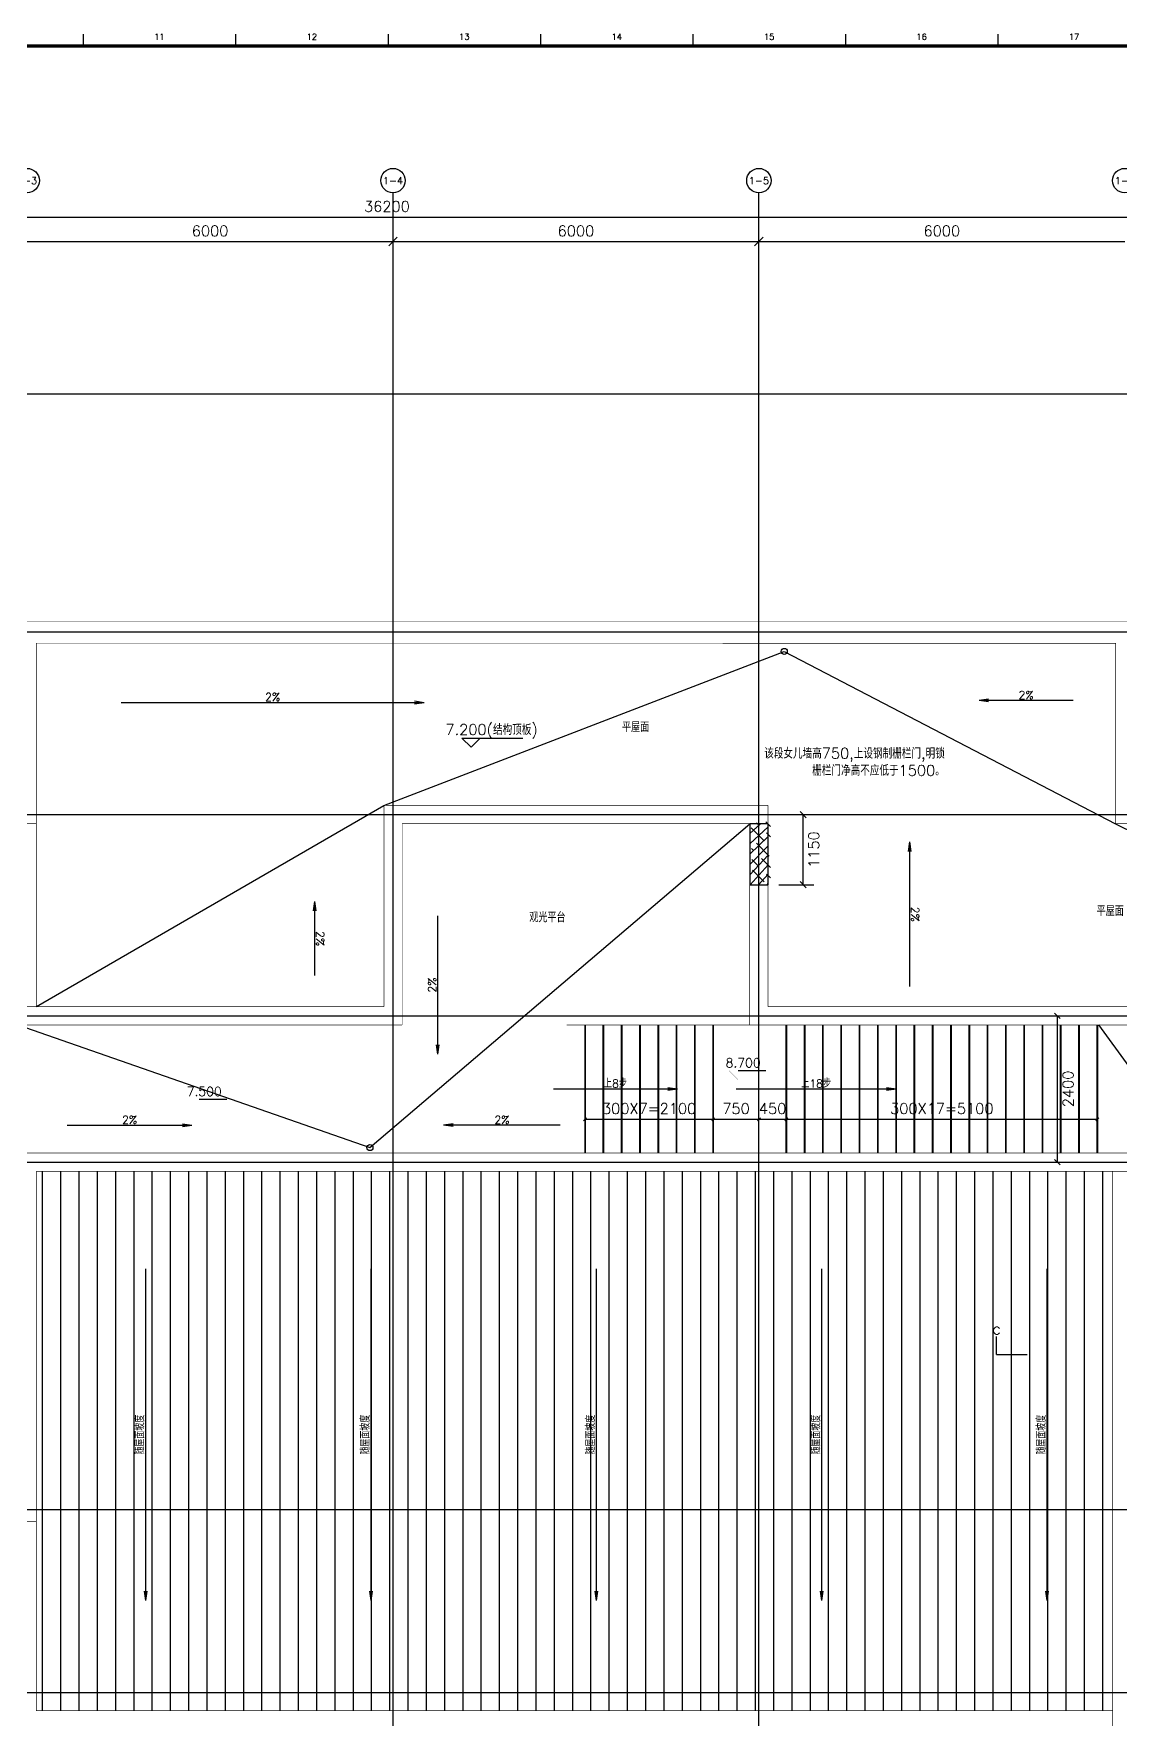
# Model space of a CAD drawing. Header units: inches. Extents: x 0 to 508000, y 0 to 738838.
# Drawn here: x 466539 to 484358, y 212441 to 240090 of the extents above; entities that cross this region are included whole.
import ezdxf
from ezdxf.enums import TextEntityAlignment as Align
from ezdxf.lldxf.tags import DXFTag

# ---------------------------------------------------------------- set-up
doc = ezdxf.new("R2010")
doc.units = ezdxf.units.IN
doc.header["$LTSCALE"] = 1000
doc.header["$MEASUREMENT"] = 0
doc.layers.get('0').update_dxf_attribs({"true_color": 0xffffff})
for name, color, linetype, true_color in [('AXIS', 3, 'Continuous', 0x00ff00), ('DIM_ELEV', 3, 'Continuous', 0x00ff00), ('DIM_LEAD', 3, 'Continuous', 0x00ff00), ('DIM_SYMB', 3, 'Continuous', 0x00ff00), ('DOTE', 1, 'DOTE', 0xff0000), ('PUB_DIM', 3, 'Continuous', 0x00ff00), ('PUB_TEXT', 7, 'Continuous', 0xffffff), ('TK', 7, 'Continuous', 0xffffff), ('ZG-图框层', 4, 'Continuous', 0x00ffff)]:
    doc.layers.add(name, color=color, linetype=linetype, true_color=true_color)
doc.styles.add('ISOCP', font='txt.shx', dxfattribs={"height": 0.2, "bigfont": 'gbcbig.shx'})
doc.styles.add('TXTSTY_ANONYMOUS', font='txt.shx', dxfattribs={"height": 0.2, "bigfont": 'gbcbig.shx'})
tags = doc.linetypes.add('DOTE', pattern=[2.4200000000000004, 2, -0.2, 0.02, -0.2]).pattern_tags.tags
tags[10:11] = [DXFTag(74, 4), DXFTag(75, 0), DXFTag(340, '0'), DXFTag(46, 0.0), DXFTag(50, 0.0), DXFTag(44, 0.0), DXFTag(45, 0.0)]
tags[8:9] = [DXFTag(74, 4), DXFTag(75, 0), DXFTag(340, '0'), DXFTag(46, 0.0), DXFTag(50, 0.0), DXFTag(44, 0.0), DXFTag(45, 0.0)]
tags[6:7] = [DXFTag(74, 4), DXFTag(75, 0), DXFTag(340, '0'), DXFTag(46, 0.0), DXFTag(50, 0.0), DXFTag(44, 0.0), DXFTag(45, 0.0)]
tags[4:5] = [DXFTag(74, 4), DXFTag(75, 0), DXFTag(340, '0'), DXFTag(46, 0.0), DXFTag(50, 0.0), DXFTag(44, 0.0), DXFTag(45, 0.0)]

# ---------------------------------------------------------------- blocks, each defined once
blk = doc.blocks.new('DAnoyomous15212')
at = {"layer": 'DIM_ELEV', "lineweight": -3}
blk.add_line((469251.0676335096, 222612.3587386608), (469706.6602420807, 222612.3587386608), dxfattribs=at)
at = {"layer": 'DIM_ELEV', "lineweight": -3, "const_width": 1}
blk.add_lwpolyline([(469101.0676335096, 222612.3587386608), (469401.0676335096, 222612.3587386608), (469251.0676335096, 222462.3587386608)], close=True, dxfattribs=at)
at = {"layer": 'DIM_ELEV', "color": 7, "true_color": 0xffffff, "style": 'TXTSTY_ANONYMOUS'}
blk.add_text('7.500', height=148.75, dxfattribs=at).set_placement((469621.6926335096, 222664.8587386608), align=Align.RIGHT)
blk = doc.blocks.new('DAnoyomous15259')
at = {"layer": 'DIM_SYMB', "lineweight": -3}
for p in [(478059.4012269974, 222781.2972284555), (480524.9395713806, 222803.2752690315), (480524.9395713806, 222759.3191878796)]:
    blk.add_line(p, (480680.8985908031, 222781.2972284555), dxfattribs=at)
at = {"layer": 'DIM_SYMB', "color": 7, "true_color": 0xffffff, "style": 'TXTSTY_ANONYMOUS'}
blk.add_text('上18步', height=131.25, dxfattribs=at).set_placement((479370.1499089003, 222868.7972284555), align=Align.MIDDLE_CENTER)
blk = doc.blocks.new('DAnoyomous15291')
at = {"layer": 'PUB_DIM', "lineweight": -3}
for p, q in [((482999.5893758535, 223981.2972284555), (483500.2513848543, 223981.2972284555)), ((483280.9986971617, 224025.5499161482), (483369.504072547, 223937.0445407629)), ((483325.2513848543, 221581.2972284555), (483325.2513848543, 223981.2972284555)), ((482999.5893758535, 221581.2972284555), (483500.2513848543, 221581.2972284555)), ((483280.9986971617, 221625.5499161482), (483369.504072547, 221537.0445407629))]:
    blk.add_line(p, q, dxfattribs=at)
at = {"layer": 'PUB_DIM', "color": 7, "true_color": 0xffffff, "style": 'TXTSTY_ANONYMOUS'}
blk.add_text('2400', height=175, rotation=90.00000250447816, dxfattribs=at).set_placement((483500.2513848543, 222781.2972284555), align=Align.MIDDLE_CENTER)
blk = doc.blocks.new('DAnoyomous15330')
at = {"layer": 'PUB_DIM', "lineweight": -3}
for p, q in [((478755.8985908031, 227281.2972284555), (479331.5586496592, 227281.2972284555)), ((479105.6770082712, 227332.1788698435), (479207.4402910471, 227230.4155870676)), ((479156.5586496592, 226131.2972284555), (479156.5586496592, 227281.2972284555)), ((479105.6770082712, 226182.1788698435), (479207.4402910471, 226080.4155870676)), ((478755.8985908031, 226131.2972284555), (479331.5586496592, 226131.2972284555))]:
    blk.add_line(p, q, dxfattribs=at)
at = {"layer": 'PUB_DIM', "color": 7, "true_color": 0xffffff, "style": 'TXTSTY_ANONYMOUS'}
blk.add_text('1150', height=175, rotation=90.00000250447816, dxfattribs=at).set_placement((479331.5586496592, 226706.2972284555), align=Align.MIDDLE_CENTER)
blk = doc.blocks.new('DAnoyomous15333')
at = {"layer": 'DIM_LEAD', "color": 7, "true_color": 0xffffff, "style": 'TXTSTY_ANONYMOUS'}
blk.add_text('该段女儿墙高750,上设钢制栅栏门,明锁', height=175, dxfattribs=at).set_placement((481480.0666974783, 228198.8818054199), align=Align.RIGHT)
blk.add_text('栅栏门净高不应低于1500。', height=175, dxfattribs=at).set_placement((481480.0666974783, 228093.8818054199), align=Align.TOP_RIGHT)
blk = doc.blocks.new('DAnoyomous15387')
at = {"layer": 'DIM_SYMB', "lineweight": -3}
for p in [(480882.7233073711, 226675.8849520683), (480904.7013479471, 224458.6163153648), (480926.6793885231, 226675.8849520683)]:
    blk.add_line(p, (480904.7013479471, 226831.8439714909), dxfattribs=at)
at = {"layer": 'DIM_SYMB', "color": 7, "true_color": 0xffffff, "style": 'TXTSTY_ANONYMOUS'}
blk.add_text('2%', height=131.25, rotation=270.0000006832453, dxfattribs=at).set_placement((480992.2013479471, 225645.2301434278), align=Align.MIDDLE_CENTER)
blk = doc.blocks.new('DAnoyomous15397')
at = {"layer": 'DIM_SYMB', "lineweight": -3}
for p in [(482197.5971528292, 229175.9287525415), (483583.3732237816, 229153.9507119656), (482197.5971528292, 229131.9726713896)]:
    blk.add_line(p, (482041.6381334066, 229153.9507119656), dxfattribs=at)
at = {"layer": 'DIM_SYMB', "color": 7, "true_color": 0xffffff, "style": 'TXTSTY_ANONYMOUS'}
blk.add_text('2%', height=131.25, dxfattribs=at).set_placement((482812.5056785345, 229241.4507119656), align=Align.MIDDLE_CENTER)
blk = doc.blocks.new('DAnoyomous15402')
at = {"layer": 'DIM_SYMB', "lineweight": -3}
for p in [(467974.4991377592, 229122.5478636026), (472783.2878732681, 229144.5259041786), (472783.2878732681, 229100.5698230267)]:
    blk.add_line(p, (472939.2468926907, 229122.5478636026), dxfattribs=at)
at = {"layer": 'DIM_SYMB', "color": 7, "true_color": 0xffffff, "style": 'TXTSTY_ANONYMOUS'}
blk.add_text('2%', height=131.25, dxfattribs=at).set_placement((470456.8730152845, 229210.0478636026), align=Align.MIDDLE_CENTER)
blk = doc.blocks.new('DAnoyomous15407')
at = {"layer": 'DIM_SYMB', "lineweight": -3}
for p in [(471128.83492589, 225700.2057597637), (471150.812966466, 224639.0001181364), (471172.7910070419, 225700.2057597637)]:
    blk.add_line(p, (471150.812966466, 225856.1647791862), dxfattribs=at)
at = {"layer": 'DIM_SYMB', "color": 7, "true_color": 0xffffff, "style": 'TXTSTY_ANONYMOUS'}
blk.add_text('2%', height=131.25, rotation=270.0000006832453, dxfattribs=at).set_placement((471238.312966466, 225247.5824487209), align=Align.MIDDLE_CENTER)
blk = doc.blocks.new('DAnoyomous15415')
at = {"layer": 'DIM_SYMB', "lineweight": -3}
for p in [(467087.9749341011, 222185.4395942688), (468978.2899144888, 222207.4176348448), (468978.2899144888, 222163.4615536928)]:
    blk.add_line(p, (469134.2489339113, 222185.4395942688), dxfattribs=at)
at = {"layer": 'DIM_SYMB', "color": 7, "true_color": 0xffffff, "style": 'TXTSTY_ANONYMOUS'}
blk.add_text('2%', height=131.25, dxfattribs=at).set_placement((468111.1119340658, 222272.9395942688), align=Align.MIDDLE_CENTER)
blk = doc.blocks.new('DAnoyomous15420')
at = {"layer": 'DIM_SYMB', "lineweight": -3}
for p in [(473159.4189720154, 225620.034834981), (473137.4409314394, 223505.0080296993), (473181.3970125914, 223505.0080296993)]:
    blk.add_line(p, (473159.4189720154, 223349.0490102768), dxfattribs=at)
at = {"layer": 'DIM_SYMB', "color": 7, "true_color": 0xffffff, "style": 'TXTSTY_ANONYMOUS'}
blk.add_text('2%', height=131.25, rotation=90.00000250447816, dxfattribs=at).set_placement((473071.9189720154, 224484.5419225693), align=Align.MIDDLE_CENTER)
blk = doc.blocks.new('DAnoyomous15425')
at = {"layer": 'DIM_SYMB', "lineweight": -3}
for p in [(473417.2407366037, 222207.4176348448), (475171.7387235165, 222185.4395942688), (473417.2407366037, 222163.4615536928)]:
    blk.add_line(p, (473261.2817171812, 222185.4395942688), dxfattribs=at)
at = {"layer": 'DIM_SYMB', "color": 7, "true_color": 0xffffff, "style": 'TXTSTY_ANONYMOUS'}
blk.add_text('2%', height=131.25, dxfattribs=at).set_placement((474216.5102204084, 222272.9395942688), align=Align.MIDDLE_CENTER)
blk = doc.blocks.new('DAnoyomous15448')
at = {"layer": 'DIM_SYMB', "lineweight": -3}
for p in [(468372.4004859924, 219831.199706912), (468350.4224454165, 214542.7811973095), (468394.3785265684, 214542.7811973095)]:
    blk.add_line(p, (468372.4004859924, 214386.822177887), dxfattribs=at)
at = {"layer": 'DIM_SYMB', "color": 7, "true_color": 0xffffff, "style": 'TXTSTY_ANONYMOUS'}
blk.add_text('随屋面坡度', height=131.25, rotation=90.00000250447816, dxfattribs=at).set_placement((468284.9004859924, 217109.0109424591), align=Align.MIDDLE_CENTER)
blk = doc.blocks.new('DAnoyomous15453')
at = {"layer": 'DIM_SYMB', "lineweight": -3}
for p in [(472068.1082077026, 219831.199706912), (472046.1301671267, 214542.7811973095), (472090.0862482786, 214542.7811973095)]:
    blk.add_line(p, (472068.1082077026, 214386.822177887), dxfattribs=at)
at = {"layer": 'DIM_SYMB', "color": 7, "true_color": 0xffffff, "style": 'TXTSTY_ANONYMOUS'}
blk.add_text('随屋面坡度', height=131.25, rotation=90.00000250447816, dxfattribs=at).set_placement((471980.6082077026, 217109.0109424591), align=Align.MIDDLE_CENTER)
blk = doc.blocks.new('DAnoyomous15458')
at = {"layer": 'DIM_SYMB', "lineweight": -3}
for p in [(475763.8159294128, 219831.199706912), (475741.8378888369, 214542.7811973095), (475785.7939699888, 214542.7811973095)]:
    blk.add_line(p, (475763.8159294128, 214386.822177887), dxfattribs=at)
at = {"layer": 'DIM_SYMB', "color": 7, "true_color": 0xffffff, "style": 'TXTSTY_ANONYMOUS'}
blk.add_text('随屋面坡度', height=131.25, rotation=90.00000250447816, dxfattribs=at).set_placement((475676.3159294128, 217109.0109424591), align=Align.MIDDLE_CENTER)
blk = doc.blocks.new('DAnoyomous15463')
at = {"layer": 'DIM_SYMB', "lineweight": -3}
for p in [(479459.523651123, 219831.199706912), (479437.5456105471, 214542.7811973095), (479481.501691699, 214542.7811973095)]:
    blk.add_line(p, (479459.523651123, 214386.822177887), dxfattribs=at)
at = {"layer": 'DIM_SYMB', "color": 7, "true_color": 0xffffff, "style": 'TXTSTY_ANONYMOUS'}
blk.add_text('随屋面坡度', height=131.25, rotation=90.00000250447816, dxfattribs=at).set_placement((479372.023651123, 217109.0109424591), align=Align.MIDDLE_CENTER)
blk = doc.blocks.new('DAnoyomous15468')
at = {"layer": 'DIM_SYMB', "lineweight": -3}
for p in [(483155.2313728333, 219831.199706912), (483133.2533322573, 214542.7811973095), (483177.2094134092, 214542.7811973095)]:
    blk.add_line(p, (483155.2313728333, 214386.822177887), dxfattribs=at)
at = {"layer": 'DIM_SYMB', "color": 7, "true_color": 0xffffff, "style": 'TXTSTY_ANONYMOUS'}
blk.add_text('随屋面坡度', height=131.25, rotation=90.00000250447816, dxfattribs=at).set_placement((483067.7313728333, 217109.0109424591), align=Align.MIDDLE_CENTER)
blk = doc.blocks.new('DAnoyomous15586')
at = {"layer": 'AXIS', "lineweight": -3}
for p, q in [((472430.8985908031, 235481.2972284555), (472430.8985908031, 237481.2972284555)), ((478430.8985908031, 235481.2972284555), (478430.8985908031, 237481.2972284555))]:
    blk.add_line(p, q, dxfattribs=at)
for centre in [(466430.8985908031, 237681.2972284555), (472430.8985908031, 237681.2972284555), (478430.8985908031, 237681.2972284555), (484430.8985908031, 237681.2972284555)]:
    blk.add_circle(centre, 200, dxfattribs=at)
at = {"layer": 'AXIS', "color": 7, "true_color": 0xffffff, "style": 'TXTSTY_ANONYMOUS'}
for s, p in [('1-3', (466430.8985908031, 237681.2972284555)), ('1-4', (472430.8985908031, 237681.2972284555)), ('1-5', (478430.8985908031, 237681.2972284555)), ('1-6', (484430.8985908031, 237681.2972284555))]:
    blk.add_text(s, height=116.6666641235352, dxfattribs=at).set_placement(p, align=Align.MIDDLE_CENTER)
blk = doc.blocks.new('DAnoyomous15593')
at = {"layer": 'AXIS', "lineweight": -3}
blk.add_line((454230.8985908031, 237081.2972284555), (490430.8985908031, 237081.2972284555), dxfattribs=at)
at = {"layer": 'AXIS', "color": 7, "true_color": 0xffffff, "style": 'TXTSTY_ANONYMOUS'}
blk.add_text('36200', height=175, dxfattribs=at).set_placement((472330.8985908031, 237256.2972284555), align=Align.MIDDLE_CENTER)
blk = doc.blocks.new('DAnoyomous15624')
at = {"layer": 'AXIS', "lineweight": -3}
for p, q in [((466430.8985908031, 236681.2972284555), (472430.8985908031, 236681.2972284555)), ((472360.1879127026, 236610.586550355), (472501.6092689037, 236752.0079065561)), ((472430.8985908031, 235606.2972284555), (472430.8985908031, 236856.2972284555)), ((472430.8985908031, 236681.2972284555), (478430.8985908031, 236681.2972284555)), ((478360.1879127026, 236610.586550355), (478501.6092689037, 236752.0079065561)), ((478430.8985908031, 235606.2972284555), (478430.8985908031, 236856.2972284555)), ((478430.8985908031, 236681.2972284555), (484430.8985908031, 236681.2972284555))]:
    blk.add_line(p, q, dxfattribs=at)
at = {"layer": 'AXIS', "color": 7, "true_color": 0xffffff, "style": 'TXTSTY_ANONYMOUS'}
for p in [(469430.8985908031, 236856.2972284555), (475430.8985908031, 236856.2972284555), (481430.8985908031, 236856.2972284555)]:
    blk.add_text('6000', height=175, dxfattribs=at).set_placement(p, align=Align.MIDDLE_CENTER)
blk = doc.blocks.new('DAnoyomous15855')
at = {"layer": 'PUB_DIM', "lineweight": -3}
for p, q in [((475557.0401256084, 222259.5271376371), (475604.7570559978, 222307.2440680265)), ((475580.8985908031, 222188.4578824043), (475580.8985908031, 222458.3856028318)), ((477657.0401256084, 222259.5271376371), (477704.7570559978, 222307.2440680265)), ((477680.8985908031, 222188.4578824043), (477680.8985908031, 222458.3856028318)), ((478407.0401256084, 222259.5271376371), (478454.7570559978, 222307.2440680265)), ((478430.8985908031, 222188.4578824043), (478430.8985908031, 222458.3856028318)), ((478857.0401256084, 222259.5271376371), (478904.7570559978, 222307.2440680265)), ((478880.8985908031, 222188.4578824043), (478880.8985908031, 222458.3856028318)), ((483957.0401256084, 222259.5271376371), (484004.7570559978, 222307.2440680265)), ((483980.8985908031, 222188.4578824043), (483980.8985908031, 222458.3856028318)), ((475580.8985908031, 222283.3856028318), (477680.8985908031, 222283.3856028318)), ((477680.8985908031, 222283.3856028318), (478430.8985908031, 222283.3856028318)), ((478430.8985908031, 222283.3856028318), (478880.8985908031, 222283.3856028318)), ((478880.8985908031, 222283.3856028318), (483980.8985908031, 222283.3856028318))]:
    blk.add_line(p, q, dxfattribs=at)
at = {"layer": 'PUB_DIM', "color": 7, "true_color": 0xffffff, "style": 'TXTSTY_ANONYMOUS'}
for s, p in [('300X7=2100', (476630.8985908031, 222458.3856028318)), ('750', (478055.8985908031, 222458.3856028318)), ('450', (478655.8985908031, 222458.3856028318)), ('300X17=5100', (481430.8985908031, 222458.3856028318))]:
    blk.add_text(s, height=175, dxfattribs=at).set_placement(p, align=Align.MIDDLE_CENTER)
blk = doc.blocks.new('DAnoyomous15859')
at = {"layer": 'DIM_ELEV', "lineweight": -3}
blk.add_line((478089.1416779757, 223082.1499834061), (478544.7342865467, 223082.1499834061), dxfattribs=at)
at = {"layer": 'DIM_ELEV', "lineweight": -3, "const_width": 1}
blk.add_lwpolyline([(477939.1416779757, 223082.1499834061), (478239.1416779757, 223082.1499834061), (478089.1416779757, 222932.1499834061)], close=True, dxfattribs=at)
at = {"layer": 'DIM_ELEV', "color": 7, "true_color": 0xffffff, "style": 'TXTSTY_ANONYMOUS'}
blk.add_text('8.700', height=148.75, dxfattribs=at).set_placement((478459.7666779757, 223134.6499834061), align=Align.RIGHT)
blk = doc.blocks.new('DAnoyomous15864')
at = {"layer": 'DIM_SYMB', "lineweight": -3}
for p in [(475061.2707896233, 222781.2972284555), (476938.844645977, 222803.2752690315), (476938.844645977, 222759.3191878796)]:
    blk.add_line(p, (477094.8036653996, 222781.2972284555), dxfattribs=at)
at = {"layer": 'DIM_SYMB', "color": 7, "true_color": 0xffffff, "style": 'TXTSTY_ANONYMOUS'}
blk.add_text('上8步', height=131.25, dxfattribs=at).set_placement((476078.0372275114, 222868.7972284555), align=Align.MIDDLE_CENTER)
blk = doc.blocks.new('DAnoyomous15885')
at = {"layer": 'DIM_SYMB', "lineweight": -3}
for p, q in [((482328.3278758526, 218422.3291213512), (482328.3278758526, 218722.3291213512)), ((494267.0021759272, 218423.3291213512), (494267.0021759272, 218722.3291213512)), ((482328.3278758526, 218422.3291213512), (482828.3278758526, 218422.3291213512)), ((493767.0021759272, 218422.3291213512), (494267.0021759272, 218422.3291213512))]:
    blk.add_line(p, q, dxfattribs=at)
at = {"layer": 'DIM_SYMB', "color": 7, "true_color": 0xffffff, "style": 'TXTSTY_ANONYMOUS'}
for p in [(482328.3278758526, 218847.3291213512), (494267.0021759272, 218847.3291213512)]:
    blk.add_text('c', height=187.5, dxfattribs=at).set_placement(p, align=Align.MIDDLE_CENTER)
blk = doc.blocks.new('DAnoyomous39770')
at = {"layer": 'PUB_TEXT', "style": 'TXTSTY_ANONYMOUS'}
blk.add_text('7.200(结构顶板)', height=175, dxfattribs=at).set_placement((473290.7003992796, 228762.530359745), align=Align.TOP_LEFT)

msp = doc.modelspace()

# ---------------------------------------------------------------- hatches: boundary and pattern name
h = msp.add_hatch()
h.set_pattern_fill('ANSI38', color=256, scale=1905, angle=135, style=0)
h.set_pattern_definition([(45, (-814630006.321961, -579328765.215508), (-84.1899011350233, 84.18990113502332), []), (135, (-814630006.321961, -579328765.215508), (-252.5697034050699, 84.18990113502333), [297.65625, -178.59375])])
h.paths.add_polyline_path([(478280.8985908031, 226131.2972284555), (478580.8985908031, 226131.2972284555), (478580.8985908031, 227131.2972284555), (478280.8985908031, 227131.2972284555)], flags=0)
at = {"true_color": 0x848484}
h = msp.add_hatch(dxfattribs=at)
h.set_pattern_fill('玻璃', color=252, scale=6350, angle=90, style=0)
h.set_pattern_definition([(90, (-814630306.321961, -579442865.215508), (-300, 1.83697019872103e-14), [])])
h.paths.add_polyline_path([(466580.8985908031, 221431.2972284555), (466580.8985908031, 212581.2972284555), (484230.8985908031, 212581.2972284555), (484230.8985908031, 221431.2972284555)], flags=0)

# ---------------------------------------------------------------- linework, layer by layer
at = {"lineweight": -3}
for p, q in [((472280.8985908031, 227431.2972284555), (478847.2861102819, 229957.2263839245)), ((478847.2861102819, 229957.2263839245), (484280.8985908031, 227131.2972284555)), ((466582.608751297, 224131.2972284555), (472280.8985908031, 227431.2972284555)), ((472052.5444842577, 221819.2634599209), (478280.8985908031, 227131.2972284555)), ((484280.8985908031, 227131.2972284555), (490280.8985908031, 224131.2972284555)), ((466280.8985908031, 223831.2972284555), (472052.5444842577, 221819.2634599209)), ((489599.1110730171, 216121.2288159132), (484005.8985908031, 223831.2972284555))]:
    msp.add_line(p, q, dxfattribs=at)
at = {"lineweight": -3, "const_width": 10}
for points in [[(460280.8985908031, 224131.2972284555), (460280.8985908031, 227481.2972284555), (466231.8779317141, 227481.2972284555), (466231.8779317141, 230442.8325189352), (484630.8985908031, 230442.8325189352), (484630.8985908031, 227481.2972284555), (490630.8985908031, 227481.2972284555), (490630.8985908031, 224131.2972284555)], [(460280.8985908031, 227131.2966208458), (466582.608751297, 227131.9501603842), (466582.6085855961, 230093.5647013187), (472580.8985908031, 230093.0683994293)], [(472580.8985908031, 230093.0683994293), (484280.8985908031, 230092.1003348827), (484280.8985908031, 227131.2972284555), (490280.8985908031, 227131.2972284555), (490280.8985908031, 224131.2972284555)], [(472280.8985908031, 224131.2972284555), (472280.8985908031, 227431.2972284555)], [(472280.8985908031, 227431.2972284555), (478580.8985908031, 227431.2972284555)], [(478580.8985908031, 224131.2972284555), (478580.8985908031, 227431.2972284555)], [(466582.608751297, 227131.9501603842), (466582.608751297, 224131.2972284555)], [(472580.8985908031, 223831.2972284555), (472580.8985908031, 227131.2972284555)], [(472580.8985908031, 227131.2972284555), (478280.8985908031, 227131.2972284555)], [(478280.8985908031, 223831.2972284555), (478280.8985908031, 227131.2972284555)], [(478280.8985908031, 227131.2972284555), (478580.8985908031, 227131.2972284555)], [(478280.8985908031, 226131.2972284555), (478580.8985908031, 226131.2972284555)], [(460280.8985908031, 224131.2972284555), (472280.8985908031, 224131.2972284555)], [(478580.8985908031, 224131.2972284555), (490630.8985908031, 224131.2972284555)], [(460580.8985908031, 223831.2972284555), (472580.8985908031, 223831.2972284555)], [(478280.8985908031, 223831.2972284555), (475280.8985908031, 223831.2972284555)], [(478280.8985908031, 223831.2972284555), (489730.8985908031, 223831.2972284555)], [(466280.8985908031, 221731.2972284555), (485131.046364069, 221731.2972284555)], [(466580.8985908031, 221431.2972284555), (484831.046364069, 221431.2972284555)], [(466580.8985908031, 215681.2972284555), (466580.8985908031, 221431.2972284555)], [(484230.8985908031, 210881.2972284555), (484230.8985908031, 221431.2972284555)], [(454230.8985908031, 215681.2972284555), (466580.8985908031, 215681.2972284555)], [(484230.8985908031, 212581.2972284555), (466580.8985908031, 212581.2972284555), (466580.8985908031, 215681.2972284555)]]:
    msp.add_lwpolyline(points, dxfattribs=at)
at = {"lineweight": -3}
msp.add_lwpolyline([(478280.8985908031, 226131.2972284555), (478580.8985908031, 226131.2972284555), (478580.8985908031, 227131.2972284555), (478280.8985908031, 227131.2972284555)], close=True, dxfattribs=at)
at = {"color": 2, "lineweight": -3, "true_color": 0xffff00, "const_width": 30}
for points in [[(475580.8985908031, 223831.2972284555), (475580.8985908031, 221731.2972284555)], [(475880.8985908031, 223831.2972284555), (475880.8985908031, 221731.2972284555)], [(476180.8985908031, 223831.2972284555), (476180.8985908031, 221731.2972284555)], [(476480.8985908031, 223831.2972284555), (476480.8985908031, 221731.2972284555)], [(476780.8985908031, 223831.2972284555), (476780.8985908031, 221731.2972284555)], [(477080.8985908031, 223831.2972284555), (477080.8985908031, 221731.2972284555)], [(477380.8985908031, 223831.2972284555), (477380.8985908031, 221731.2972284555)], [(477680.8985908031, 223831.2972284555), (477680.8985908031, 221731.2972284555)], [(478880.8985908031, 223831.2972284555), (478880.8985908031, 221731.2972284555)], [(479180.8985908031, 223831.2972284555), (479180.8985908031, 221731.2972284555)], [(479480.8985908031, 223831.2972284555), (479480.8985908031, 221731.2972284555)], [(479780.8985908031, 223831.2972284555), (479780.8985908031, 221731.2972284555)], [(480080.8985908031, 223831.2972284555), (480080.8985908031, 221731.2972284555)], [(480380.8985908031, 223831.2972284555), (480380.8985908031, 221731.2972284555)], [(480680.8985908031, 223831.2972284555), (480680.8985908031, 221731.2972284555)], [(480980.8985908031, 223831.2972284555), (480980.8985908031, 221731.2972284555)], [(481280.8985908031, 223831.2972284555), (481280.8985908031, 221731.2972284555)], [(481580.8985908031, 223831.2972284555), (481580.8985908031, 221731.2972284555)], [(481880.8985908031, 223831.2972284555), (481880.8985908031, 221731.2972284555)], [(482180.8985908031, 223831.2972284555), (482180.8985908031, 221731.2972284555)], [(482480.8985908031, 223831.2972284555), (482480.8985908031, 221731.2972284555)], [(482780.8985908031, 223831.2972284555), (482780.8985908031, 221731.2972284555)], [(483080.8985908031, 223831.2972284555), (483080.8985908031, 221731.2972284555)], [(483380.8985908031, 223831.2972284555), (483380.8985908031, 221731.2972284555)], [(483680.8985908031, 223831.2972284555), (483680.8985908031, 221731.2972284555)], [(483980.8985908031, 223831.2972284555), (483980.8985908031, 221731.2972284555)]]:
    msp.add_lwpolyline(points, dxfattribs=at)
at = {"lineweight": -3}
for centre in [(478847.2861102819, 229957.2263839245), (472052.5444842577, 221819.2634599209)]:
    msp.add_circle(centre, 50, dxfattribs=at)
at = {"layer": 'DIM_ELEV', "lineweight": -3}
for p, q in [((473709.9441982508, 228385.030359745), (473559.9441982508, 228535.030359745)), ((473559.9441982508, 228535.030359745), (474561.4876333475, 228535.030359745)), ((473709.9441982508, 228385.030359745), (473859.9441982508, 228535.030359745))]:
    msp.add_line(p, q, dxfattribs=at)
at = {"layer": 'DOTE', "lineweight": -3}
for p, q in [((472430.8985908031, 204681.2972284555), (472430.8985908031, 235481.2972284555)), ((478430.8985908031, 204681.2972284555), (478430.8985908031, 235481.2972284555)), ((453430.8985908031, 234181.2972284555), (491097.3894667625, 234181.2972284555)), ((453430.8985908031, 230281.2972284555), (491097.3426936865, 230281.2972284555)), ((453430.8985908031, 227281.2972284555), (491097.3067144156, 227281.2972284555)), ((453430.8985908031, 223981.2972284555), (491097.2671371698, 223981.2972284555)), ((453430.8985908031, 221581.2972284555), (491097.2383537292, 221581.2972284555)), ((453430.8985908031, 215881.2972284555), (491097.1699931622, 215881.2972284555)), ((453430.8985908031, 212881.2972284555), (491097.1340138912, 212881.2972284555))]:
    msp.add_line(p, q, dxfattribs=at)
at = {"layer": 'TK', "lineweight": -3}
for p, q in [((467349.9999786615, 240084.0907633305), (467349.9999786615, 239888.4308350086)), ((469849.9999786615, 240084.0907633305), (469849.9999786615, 239888.4308350086)), ((472349.9999786615, 240084.0907633305), (472349.9999786615, 239888.4308350086)), ((474849.9999786615, 240084.0907633305), (474849.9999786615, 239888.4308350086)), ((477349.9999786615, 240084.0907633305), (477349.9999786615, 239888.4308350086)), ((479849.9999786615, 240084.0907633305), (479849.9999786615, 239888.4308350086)), ((482349.9999786615, 240084.0907633305), (482349.9999786615, 239888.4308350086))]:
    msp.add_line(p, q, dxfattribs=at)
at = {"layer": 'ZG-图框层', "lineweight": -3, "const_width": 50}
msp.add_lwpolyline([(442349.9999786615, 198861.2607991695), (442349.9999786615, 239888.4308350086), (507499.9999985695, 239888.4308350086), (507499.9999985695, 198861.2607991695)], close=True, dxfattribs=at)

# ---------------------------------------------------------------- block references
at = {"layer": 'AXIS'}
for name in ['DAnoyomous15586', 'DAnoyomous15593', 'DAnoyomous15624']:
    msp.add_blockref(name, (0, 0), dxfattribs=at)
at = {"layer": 'DIM_ELEV'}
for name in ['DAnoyomous15859', 'DAnoyomous15212']:
    msp.add_blockref(name, (0, 0), dxfattribs=at)
at = {"layer": 'DIM_LEAD'}
msp.add_blockref('DAnoyomous15333', (0, 0), dxfattribs=at)
at = {"layer": 'DIM_SYMB'}
for name in ['DAnoyomous15402', 'DAnoyomous15397', 'DAnoyomous15387', 'DAnoyomous15407', 'DAnoyomous15420', 'DAnoyomous15864', 'DAnoyomous15259', 'DAnoyomous15415', 'DAnoyomous15425', 'DAnoyomous15448', 'DAnoyomous15453', 'DAnoyomous15458', 'DAnoyomous15463', 'DAnoyomous15468', 'DAnoyomous15885']:
    msp.add_blockref(name, (0, 0), dxfattribs=at)
at = {"layer": 'PUB_DIM'}
for name in ['DAnoyomous15330', 'DAnoyomous15291', 'DAnoyomous15855']:
    msp.add_blockref(name, (0, 0), dxfattribs=at)
at = {"layer": 'PUB_TEXT'}
msp.add_blockref('DAnoyomous39770', (0, 0), dxfattribs=at)

# ---------------------------------------------------------------- texts
at = {"layer": 'PUB_TEXT', "style": 'TXTSTY_ANONYMOUS'}
for s, p in [('平屋面', (476185.3573811054, 228637.8497848511)), ('观光平台', (474666.1023694277, 225516.9642094374)), ('平屋面', (483968.708542347, 225620.5367635489))]:
    msp.add_text(s, height=148.75, dxfattribs=at).set_placement(p)
at = {"layer": 'TK', "style": 'ISOCP'}
for s, p in [('11', (468599.9999786615, 240040.3444695473)), ('12', (471099.9999786615, 240040.3444695473)), ('13', (473599.9999786615, 240040.3444695473)), ('14', (476099.9999786615, 240040.3444695473)), ('15', (478599.9999786615, 240040.3444695473)), ('16', (481099.9999786615, 240040.3444695473)), ('17', (483599.9999786615, 240040.3444695473))]:
    msp.add_text(s, height=100, dxfattribs=at).set_placement(p, align=Align.MIDDLE_CENTER)

doc.saveas('drawing.dxf')
